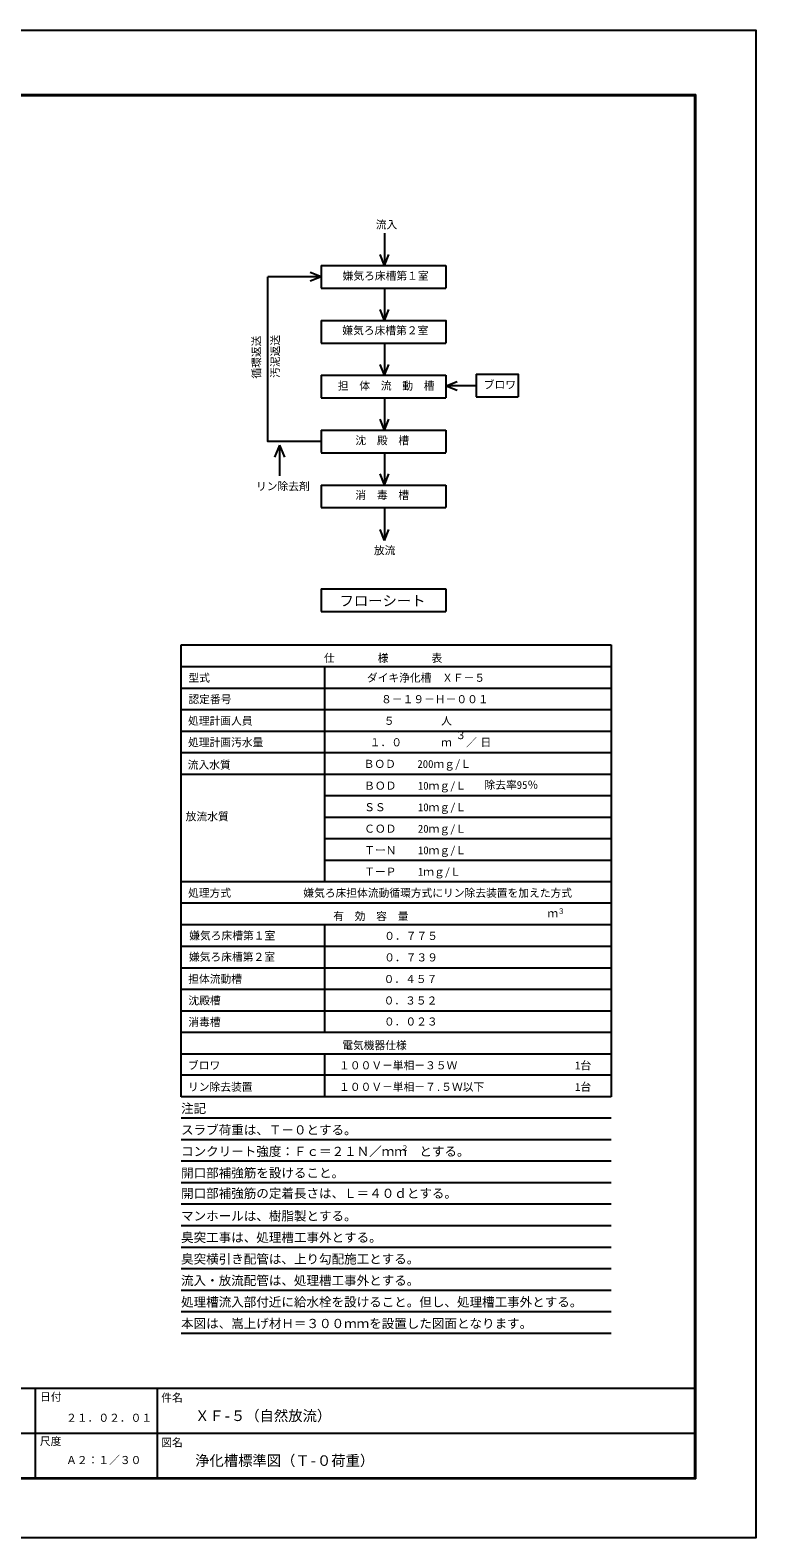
# Model space of a CAD drawing. Units: millimetres, scale not verified. Extents: x -22839 to 8910, y -6308 to 6308.
# Drawn here: x 2834 to 8910, y -6308 to 6308 of the extents above; entities that cross this region are included whole.
import ezdxf
from ezdxf.enums import TextEntityAlignment as Align

# ---------------------------------------------------------------- set-up
doc = ezdxf.new("R2010")
doc.units = ezdxf.units.MM
doc.header["$LTSCALE"] = 30
for name, color, linetype, lineweight in [('0-D_2-0_KUTAI', 4, 'Continuous', 25), ('0-E_水管', 7, 'Continuous', 25), ('1-3_図面枠', 7, 'Continuous', 25), ('1-4_Axis_waku', 7, 'Continuous', 25)]:
    doc.layers.add(name, color=color, linetype=linetype, lineweight=lineweight)
doc.layers.add('1-2_3-6_SUNPO', color=4, linetype='Continuous')
doc.styles.add('ＭＳ ゴシック', font='')
doc.styles.get('ＭＳ ゴシック').set_extended_font_data('MS Gothic')

msp = doc.modelspace()

# ---------------------------------------------------------------- linework, layer by layer
at = {"layer": '0-D_2-0_KUTAI', "color": 3}
for p, q in [((4097.4, 1163.19), (7697.4, 1163.19)), ((4097.4, -2616.82), (4097.4, 1163.19)), ((7697.4, 1163.19), (7697.4, -2616.82)), ((4097.4, 983.19), (7697.4, 983.19)), ((5297.4, 983.19), (5297.4, -816.81)), ((4097.4, 803.19), (7697.4, 803.19)), ((4097.4, 623.19), (7697.4, 623.19)), ((4097.4, 443.2), (7697.4, 443.2)), ((4097.4, 263.19), (7697.4, 263.19)), ((4097.4, 83.19), (7697.4, 83.19)), ((5297.4, -96.81), (7697.4, -96.81)), ((5297.4, -276.81), (7697.4, -276.81)), ((5297.4, -456.81), (7697.4, -456.81)), ((5297.4, -636.81), (7697.4, -636.81)), ((4097.39, -816.81), (7697.4, -816.81)), ((7697.39, -996.82), (4097.39, -996.82)), ((4097.39, -1176.82), (7697.39, -1176.82)), ((5297.39, -1176.82), (5297.39, -2076.81)), ((4097.39, -1356.82), (7697.39, -1356.82)), ((4097.39, -1536.82), (7697.39, -1536.82)), ((4097.39, -1716.82), (7697.39, -1716.82)), ((4097.39, -1896.81), (7697.39, -1896.81)), ((4097.39, -2076.81), (7697.39, -2076.81)), ((4097.39, -2256.81), (7697.39, -2256.81)), ((5297.39, -2256.81), (5297.39, -2616.82)), ((7697.39, -2436.82), (4097.39, -2436.82)), ((7697.39, -2616.82), (4097.39, -2616.82))]:
    msp.add_line(p, q, dxfattribs=at)
at = {"layer": '0-E_水管'}
for p, q in [((5801.06, 4607.51), (5801.06, 4337.51)), ((5801.06, 4337.51), (5763.97, 4429.12)), ((5801.06, 4337.51), (5838.15, 4429.12)), ((5270.77, 4337.51), (5270.77, 4149.31)), ((5270.77, 4337.51), (6313.17, 4337.51)), ((6313.17, 4337.51), (6313.17, 4149.66)), ((5270.77, 4243.41), (4823.92, 4243.41)), ((5270.77, 4243.41), (5179.15, 4280.5)), ((5270.77, 4243.41), (5179.15, 4206.32)), ((5270.77, 4148.52), (6313.17, 4148.52)), ((5801.06, 4148.52), (5801.06, 3878.51)), ((5801.06, 3878.51), (5763.97, 3970.13)), ((5801.06, 3878.51), (5838.15, 3970.13)), ((5270.77, 3878.51), (5270.77, 3689.52)), ((5270.77, 3689.52), (6313.17, 3689.52)), ((5801.06, 3689.52), (5801.06, 3419.52)), ((5270.77, 3419.52), (5270.77, 3231.33)), ((5270.77, 3419.52), (6313.17, 3419.52)), ((5801.06, 3419.52), (5763.97, 3511.14)), ((5801.06, 3419.52), (5838.15, 3511.14)), ((6313.17, 3419.52), (6313.17, 3231.68)), ((6567.2, 3429.03), (6567.2, 3240.84)), ((6316.3, 3331.65), (6407.91, 3368.74)), ((6316.3, 3331.65), (6407.91, 3294.56)), ((6567.2, 3331.65), (6316.3, 3331.65)), ((5270.77, 3230.53), (6313.17, 3230.53)), ((5801.06, 3230.53), (5801.06, 2960.53)), ((6567.2, 3240.04), (6920.22, 3240.04)), ((5801.06, 2960.53), (5763.97, 3052.14)), ((5801.06, 2960.53), (5838.15, 3052.14)), ((5270.77, 2960.53), (5270.77, 2772.34)), ((5270.77, 2960.53), (6313.17, 2960.53)), ((6313.17, 2960.53), (6313.17, 2772.69)), ((4921.11, 2835.9), (4879.9, 2734.11)), ((4921.11, 2835.9), (4921.11, 2577.5)), ((4921.11, 2835.9), (4962.33, 2734.11)), ((5270.77, 2771.54), (6313.17, 2771.54)), ((5801.06, 2772.34), (5801.06, 2502.34)), ((5801.06, 2502.34), (5763.97, 2593.95)), ((5801.06, 2502.34), (5838.15, 2593.95)), ((5270.77, 2501.54), (5270.77, 2313.35)), ((5270.77, 2501.54), (6313.17, 2501.54)), ((6313.17, 2501.54), (6313.17, 2313.7)), ((5270.77, 2312.55), (6313.17, 2312.55)), ((5801.06, 2306.59), (5801.06, 2036.59)), ((5801.06, 2036.59), (5763.97, 2128.2)), ((5801.06, 2036.59), (5838.15, 2128.2)), ((5270.77, 1631.76), (5270.77, 1443.56)), ((5270.77, 1631.76), (6313.17, 1631.76)), ((6313.17, 1631.76), (6313.17, 1443.91)), ((5270.77, 1442.76), (6313.17, 1442.76))]:
    msp.add_line(p, q, dxfattribs=at)
at = {"layer": '0-E_水管', "color": 3}
for p, q in [((7697.39, -2796.82), (4097.39, -2796.82)), ((7697.39, -2976.82), (4097.39, -2976.82)), ((7697.39, -3156.82), (4097.39, -3156.82)), ((7697.39, -3336.82), (4097.39, -3336.82)), ((7697.39, -3516.82), (4097.39, -3516.82)), ((7697.39, -3516.82), (4097.39, -3516.82)), ((7697.39, -3696.83), (4097.39, -3696.83)), ((7697.39, -3876.83), (4097.39, -3876.83)), ((7697.39, -4056.83), (4097.39, -4056.83)), ((7697.39, -4236.83), (4097.39, -4236.83)), ((7697.39, -4416.83), (4097.39, -4416.83)), ((7697.39, -4596.83), (4097.39, -4596.83))]:
    msp.add_line(p, q, dxfattribs=at)
at = {"layer": '0-E_水管'}
for points in [[(5270.77, 2866.44), (4823.92, 2866.44), (4823.92, 4243.41)], [(5270.77, 3878.51), (6313.17, 3878.51), (6313.17, 3689.52)], [(6567.2, 3429.03), (6920.22, 3429.03), (6920.22, 3240.04)]]:
    msp.add_lwpolyline(points, dxfattribs=at)
at = {"layer": '1-3_図面枠'}
msp.add_lwpolyline([(-8910, -6307.5), (-8910, 6307.5), (8910, 6307.5), (8910, -6307.5)], close=True, dxfattribs=at)
at = {"layer": '1-4_Axis_waku'}
for p, q in [((-7778.4, 5769.9), (8408.4, 5769.9)), ((-7777.8, 5769.3), (8407.8, 5769.3)), ((-7777.2, 5768.7), (8407.2, 5768.7)), ((-7776.6, 5768.1), (8406.6, 5768.1)), ((-7776, 5767.5), (8406, 5767.5)), ((-7775.4, 5766.9), (8405.4, 5766.9)), ((-7774.8, 5766.3), (8404.8, 5766.3)), ((-7774.2, 5765.7), (8404.2, 5765.7)), ((-7773.6, 5765.1), (8403.6, 5765.1)), ((-7773, 5764.5), (8403, 5764.5)), ((-7772.4, 5763.9), (8402.4, 5763.9)), ((-7771.8, 5763.3), (8401.8, 5763.3)), ((-7771.2, 5762.7), (8401.2, 5762.7)), ((-7770.6, 5762.1), (8400.6, 5762.1)), ((-7770, 5761.5), (8400, 5761.5)), ((8400, -5806.5), (8400, 5761.5)), ((8400.6, -5807.1), (8400.6, 5762.1)), ((8401.2, -5807.7), (8401.2, 5762.7)), ((8401.8, -5808.3), (8401.8, 5763.3)), ((8402.4, -5808.9), (8402.4, 5763.9)), ((8403, -5809.5), (8403, 5764.5)), ((8403.6, -5810.1), (8403.6, 5765.1)), ((8404.2, -5810.7), (8404.2, 5765.7)), ((8404.8, -5811.3), (8404.8, 5766.3)), ((8405.4, -5811.9), (8405.4, 5766.9)), ((8406, -5812.5), (8406, 5767.5)), ((8406.6, -5813.1), (8406.6, 5768.1)), ((8407.2, -5813.7), (8407.2, 5768.7)), ((8407.8, -5814.3), (8407.8, 5769.3)), ((8408.4, -5814.9), (8408.4, 5769.9)), ((-7770, -5056.5), (8400, -5056.5)), ((2879.99, -5806.5), (2879.99, -5056.5)), ((3900, -5806.5), (3900, -5056.5)), ((239.99, -5431.5), (8399.99, -5431.5)), ((8408.4, -5814.9), (-7778.4, -5814.9)), ((8407.8, -5814.3), (-7777.8, -5814.3)), ((8407.2, -5813.7), (-7777.2, -5813.7)), ((8406.6, -5813.1), (-7776.6, -5813.1)), ((8406, -5812.5), (-7776, -5812.5)), ((8405.4, -5811.9), (-7775.4, -5811.9)), ((8404.8, -5811.3), (-7774.8, -5811.3)), ((8404.2, -5810.7), (-7774.2, -5810.7)), ((8403.6, -5810.1), (-7773.6, -5810.1)), ((8403, -5809.5), (-7773, -5809.5)), ((8402.4, -5808.9), (-7772.4, -5808.9)), ((8401.8, -5808.3), (-7771.8, -5808.3)), ((8401.2, -5807.7), (-7771.2, -5807.7)), ((8400.6, -5807.1), (-7770.6, -5807.1)), ((-7770, -5806.5), (8400, -5806.5))]:
    msp.add_line(p, q, dxfattribs=at)

# ---------------------------------------------------------------- texts
at = {"layer": '0-D_2-0_KUTAI', "style": 'ＭＳ ゴシック'}
for s, height, p in [('仕\u3000\u3000\u3000\u3000様\u3000\u3000\u3000\u3000表', 65.98, (5293.8, 1000.59)), ('型式', 65.98, (4159.2, 835.59)), ('ダイキ浄化槽\u3000ＸＦ－５', 65.98, (5653.2, 835.59)), ('認定番号', 65.98, (4159.2, 655.59)), ('処理計画人員\u3000', 65.98, (4156.2, 475.59)), ('５', 65.98, (5794.8, 475.59)), ('人', 65.98, (6274.8, 475.59)), ('処理計画汚水量', 65.98, (4156.2, 295.59)), ('１．０', 65.98, (5677.58, 295.59)), ('３', 65.98, (6394.8, 355.6)), ('／', 65.98, (6484.8, 295.59)), ('日', 65.98, (6604.8, 295.59)), ('ｍ', 65.98, (6274.8, 295.59)), ('流入水質', 65.98, (4152.91, 107.49)), ('ＢＯＤ\u3000\u3000200ｍｇ/Ｌ', 65.98, (5626.01, 114.75)), ('ＢＯＤ\u3000\u300010ｍｇ/Ｌ', 65.98, (5630.35, -67.4)), ('除去率95％', 65.98, (6638.07, -60.46)), ('放流水質', 65.98, (4136.09, -324.92)), ('ＳＳ\u3000\u3000\u300010ｍｇ/Ｌ', 65.98, (5630.35, -247.4)), ('ＣＯＤ\u3000\u300020ｍｇ/Ｌ', 65.98, (5630.35, -427.4)), ('ＴーＮ\u3000\u300010ｍｇ/Ｌ', 65.98, (5630.35, -607.4)), ('ＴーＰ\u3000\u30001ｍｇ/Ｌ', 65.98, (5630.35, -787.4)), ('処理方式\u3000\u3000\u3000', 65.98, (4156.19, -964.42)), ('嫌気ろ床担体流動循環方式にリン除去装置を加えた方式', 65.98, (5121.03, -964.42)), ('有\u3000効\u3000容\u3000量', 65.98, (5371.19, -1159.42)), ('ｍ', 65.98, (7164.83, -1134.64)), ('３', 43.99, (7249.99, -1099.22)), ('嫌気ろ床槽第１室', 65.98, (4165.78, -1321.68)), ('０．７７５', 65.98, (5798.33, -1324.42)), ('嫌気ろ床槽第２室', 65.98, (4163.53, -1499.5)), ('０．７３９', 65.98, (5798.33, -1504.42)), ('担体流動槽', 65.98, (4157.39, -1684.42)), ('０．４５７', 65.98, (5793.47, -1685.15)), ('沈殿槽', 65.98, (4158.59, -1864.42)), ('０．３５２', 65.98, (5793.47, -1865.14)), ('消毒槽', 65.98, (4158.59, -2044.42)), ('０．０２３', 65.98, (5796.23, -2041.08)), ('電気機器仕様', 65.98, (5446.79, -2239.42)), ('ブロワ', 65.98, (4155.59, -2407.42)), ('１００Ｖ－単相－３５Ｗ', 65.98, (5420.69, -2407.42)), ('1台', 65.98, (7396.49, -2407.42)), ('リン除去装置', 65.98, (4155.59, -2587.42)), ('１００Ｖ－単相－７.５Ｗ以下', 65.98, (5420.69, -2587.42)), ('1台', 65.98, (7396.49, -2587.42))]:
    msp.add_text(s, height=height, dxfattribs=at).set_placement(p, align=Align.BOTTOM_LEFT)
at = {"layer": '0-E_水管', "color": 4, "style": 'ＭＳ ゴシック'}
for s, height, p in [('流入', 65.98, (5727.55, 4627.22)), ('嫌気ろ床槽第１室', 65.98, (5450.17, 4199.08)), ('嫌気ろ床槽第２室', 65.98, (5447.67, 3742.43)), ('担\u3000体\u3000流\u3000動\u3000槽', 65.98, (5409.9, 3278.92)), ('ブロワ', 65.98, (6631.7, 3288.42)), ('沈\u3000殿\u3000槽', 65.98, (5556.97, 2821.71)), ('リン除去剤', 65.98, (4724.81, 2437.82)), ('消\u3000毒\u3000槽', 65.98, (5556.97, 2364.57)), ('フローシート ', 87.98, (5424.27, 1462.73)), ('注記', 76.98, (4097.39, -2775.62)), ('スラブ荷重は、Ｔ－０とする。', 76.98, (4097.39, -2955.62)), ('コンクリート強度：Ｆｃ＝２１Ｎ／ｍｍ\u3000とする。', 76.98, (4097.39, -3135.63)), ('２', 43.99, (5940.61, -3081.5)), ('開口部補強筋を設けること。', 76.98, (4097.39, -3315.63)), ('開口部補強筋の定着長さは、Ｌ＝４０ｄとする。', 76.98, (4097.39, -3486.42)), ('マンホールは、樹脂製とする。', 76.98, (4097.39, -3675.63)), ('臭突工事は、処理槽工事外とする。', 76.98, (4097.39, -3855.63)), ('臭突横引き配管は、上り勾配施工とする。', 76.98, (4097.39, -4035.63)), ('流入・放流配管は、処理槽工事外とする。', 76.98, (4097.39, -4215.63)), ('処理槽流入部付近に給水栓を設けること。但し、処理槽工事外とする。', 76.98, (4097.39, -4395.64)), ('本図は、嵩上げ材Ｈ＝３００ｍｍを設置した図面となります。', 76.98, (4097.39, -4575.64))]:
    msp.add_text(s, height=height, dxfattribs=at).set_placement(p, align=Align.BOTTOM_LEFT)
for s, rotation, p in [('循環返送', 90, (4782.04, 3391.51)), ('汚泥返送', 90, (4939.05, 3397.33)), ('放流', 0.001, (5711.72, 1901.43))]:
    msp.add_text(s, height=65.98, rotation=rotation, dxfattribs=at).set_placement(p, align=Align.BOTTOM_LEFT)
at = {"layer": '1-2_3-6_SUNPO', "style": 'ＭＳ ゴシック'}
msp.add_text('８－１９－Ｈ－００１', height=65.98, dxfattribs=at).set_placement((5772.29, 655.94), align=Align.BOTTOM_LEFT)
at = {"layer": '1-4_Axis_waku', "style": 'ＭＳ ゴシック'}
for s, height, p in [('日付', 65.98, (2916.79, -5180.44)), ('件名', 65.98, (3931.47, -5187.88)), ('２１．０２．０１', 65.98, (3134.99, -5356.5)), ('ＸＦ-５（自然放流）', 87.98, (4214.99, -5356.5)), ('尺度', 65.98, (2915.31, -5552.35)), ('図名', 65.98, (3931.47, -5562.88)), ('Ａ２：１／３０', 65.98, (3134.99, -5710.05)), ('浄化槽標準図（Ｔ-０荷重）', 87.98, (4214.99, -5731.5))]:
    msp.add_text(s, height=height, dxfattribs=at).set_placement(p, align=Align.BOTTOM_LEFT)

doc.saveas('drawing.dxf')
